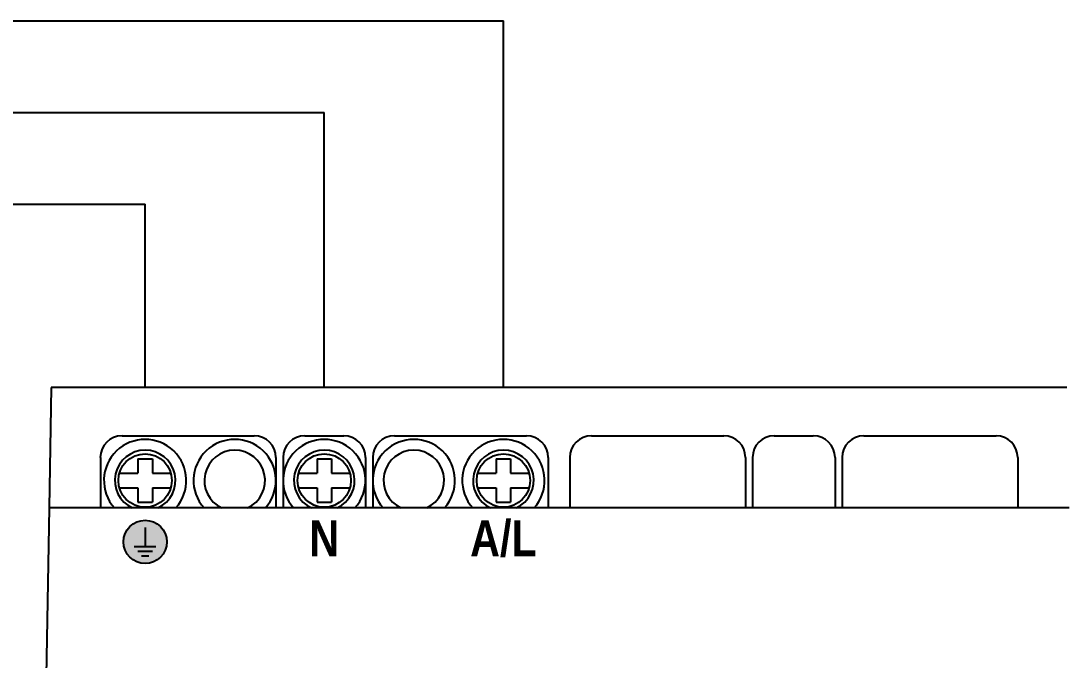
# Paper-space layout 'ARCH-D(24x36)' of a CAD drawing. Header units: inches. Extents: x 0.1 to 35.7, y 0.1 to 23.7.
# Drawn here: x 16.408 to 19.249, y 18.181 to 19.925 of the extents above; entities that cross this region are included whole.
import ezdxf
from ezdxf.enums import TextEntityAlignment as Align

# ---------------------------------------------------------------- set-up
doc = ezdxf.new("R2010")
doc.units = ezdxf.units.IN
doc.header["$MEASUREMENT"] = 0
for name, color, linetype in [('WIRE-PWR-GROUND', 3, 'Continuous'), ('WIRE-PWR-LINE', 7, 'Continuous'), ('WIRE-PWR-NEUTRAL', 8, 'Continuous')]:
    doc.layers.add(name, color=color, linetype=linetype)
doc.styles.add('CBUS-TEXT', font='ARIALNB.TTF')

# ---------------------------------------------------------------- blocks, each defined once
blk = doc.blocks.new('SLC5504xRVFCx')
h = blk.add_hatch(color=94)
h.dxf.hatch_style = 1
edge = h.paths.add_edge_path()
edge.add_arc((0.2853, 1.2519), 0.0591, 0, 360)
for p, q in [((0.0291, 1.6732), (0.0234, 1.3445)), ((2.7975, 1.6732), (0.0291, 1.6732)), ((0.2223, 1.5413), (0.5826, 1.5413)), ((0.7204, 1.5413), (0.8268, 1.5413)), ((0.9646, 1.5413), (1.3247, 1.5413)), ((1.5019, 1.5413), (1.8621, 1.5413)), ((1.9999, 1.5413), (2.1063, 1.5413)), ((2.2441, 1.5413), (2.6042, 1.5413)), ((0.1633, 1.4823), (0.1633, 1.3445)), ((0.2656, 1.4783), (0.2656, 1.439)), ((0.2656, 1.4783), (0.2656, 1.439)), ((0.2656, 1.4783), (0.305, 1.4783)), ((0.305, 1.4783), (0.305, 1.439)), ((0.6416, 1.4823), (0.6416, 1.3445)), ((0.6613, 1.4823), (0.6613, 1.3445)), ((0.7538, 1.4783), (0.7538, 1.439)), ((0.7538, 1.4783), (0.7538, 1.439)), ((0.7538, 1.4783), (0.7932, 1.4783)), ((0.7932, 1.4783), (0.7932, 1.439)), ((0.8859, 1.4823), (0.8859, 1.3445)), ((0.9055, 1.4823), (0.9055, 1.3445)), ((1.242, 1.4783), (1.242, 1.439)), ((1.242, 1.4783), (1.242, 1.439)), ((1.242, 1.4783), (1.2814, 1.4783)), ((1.2814, 1.4783), (1.2814, 1.439)), ((1.3838, 1.4823), (1.3838, 1.3445)), ((1.4428, 1.4823), (1.4428, 1.3445)), ((1.9211, 1.4823), (1.9211, 1.3445)), ((1.9408, 1.4823), (1.9408, 1.3445)), ((2.1654, 1.4823), (2.1654, 1.3445)), ((2.1851, 1.4823), (2.1851, 1.3445)), ((2.6633, 1.4823), (2.6633, 1.3445)), ((0.2152, 1.439), (0.2656, 1.439)), ((0.305, 1.439), (0.3554, 1.439)), ((0.7034, 1.439), (0.7538, 1.439)), ((0.7932, 1.439), (0.8436, 1.439)), ((1.1916, 1.439), (1.242, 1.439)), ((1.2814, 1.439), (1.3318, 1.439)), ((0.2152, 1.3996), (0.2656, 1.3996)), ((0.2656, 1.3996), (0.2656, 1.3602)), ((0.2656, 1.3996), (0.2656, 1.3602)), ((0.305, 1.3996), (0.305, 1.3602)), ((0.305, 1.3996), (0.3554, 1.3996)), ((0.7034, 1.3996), (0.7538, 1.3996)), ((0.7538, 1.3996), (0.7538, 1.3602)), ((0.7538, 1.3996), (0.7538, 1.3602)), ((0.7932, 1.3996), (0.7932, 1.3602)), ((0.7932, 1.3996), (0.8436, 1.3996)), ((1.1916, 1.3996), (1.242, 1.3996)), ((1.242, 1.3996), (1.242, 1.3602)), ((1.242, 1.3996), (1.242, 1.3602)), ((1.2814, 1.3996), (1.2814, 1.3602)), ((1.2814, 1.3996), (1.3318, 1.3996)), ((0.0234, 1.3445), (0.0154, 0.8858)), ((2.8032, 1.3445), (0.0234, 1.3445)), ((0.2656, 1.3602), (0.305, 1.3602)), ((0.7538, 1.3602), (0.7932, 1.3602)), ((1.242, 1.3602), (1.2814, 1.3602)), ((0.2853, 1.2913), (0.2853, 1.2386)), ((0.3149, 1.2386), (0.2558, 1.2386)), ((0.305, 1.2256), (0.2656, 1.2256)), ((0.2952, 1.2126), (0.2755, 1.2126))]:
    blk.add_line(p, q)
for centre, radius in [((0.2853, 1.4193), 0.0728), ((0.7735, 1.4193), 0.0728), ((1.2617, 1.4193), 0.0728), ((0.2853, 1.2519), 0.0591)]:
    blk.add_circle(centre, radius)
for centre, radius, start, end in [((0.2223, 1.4823), 0.0591, 90, 180), ((0.5826, 1.4823), 0.0591, 0, 90), ((0.7204, 1.4823), 0.0591, 90, 180), ((0.8268, 1.4823), 0.0591, 0, 90), ((0.9646, 1.4823), 0.0591, 90, 180), ((1.3247, 1.4823), 0.0591, 0, 90), ((1.5019, 1.4823), 0.0591, 90, 180), ((1.8621, 1.4823), 0.0591, 0, 90), ((1.9999, 1.4823), 0.0591, 90, 180), ((2.1063, 1.4823), 0.0591, 0, 90), ((2.2441, 1.4823), 0.0591, 90, 180), ((2.6042, 1.4823), 0.0591, 0, 90), ((0.2853, 1.4193), 0.1122, 318.1897, 221.8103), ((0.5294, 1.4193), 0.1122, 318.1897, 221.8103), ((0.7735, 1.4193), 0.1122, 318.1897, 221.8103), ((1.0176, 1.4193), 0.1122, 318.1897, 221.8103), ((1.2617, 1.4193), 0.1122, 318.1897, 221.8103), ((0.2853, 1.4193), 0.0827, 295.2088, 244.7912), ((0.5294, 1.4193), 0.0827, 295.2088, 244.7912), ((0.7735, 1.4193), 0.0827, 295.2088, 244.7912), ((1.0176, 1.4193), 0.0827, 295.2088, 244.7912), ((1.2617, 1.4193), 0.0827, 295.2088, 244.7912)]:
    blk.add_arc(centre, radius, start, end)
at = {"style": 'CBUS-TEXT'}
for s, height, p in [('N', 0.0984, (0.7735, 1.311)), ('A/L', 0.09843, (1.2617, 1.311))]:
    blk.add_text(s, height=height, dxfattribs=at).set_placement(p, align=Align.TOP_CENTER)

psp = doc.layouts.new('ARCH-D(24x36)')

# ---------------------------------------------------------------- linework, layer by layer
at = {"layer": 'WIRE-PWR-GROUND'}
for p in [(15.4617, 19.425), (16.7471, 18.925)]:
    psp.add_line(p, (16.7471, 19.425), dxfattribs=at)
at = {"layer": 'WIRE-PWR-LINE'}
for p in [(15.4617, 19.925), (17.7234, 18.925)]:
    psp.add_line(p, (17.7234, 19.925), dxfattribs=at)
at = {"layer": 'WIRE-PWR-NEUTRAL'}
for p in [(15.4617, 19.675), (17.2353, 18.925)]:
    psp.add_line(p, (17.2353, 19.675), dxfattribs=at)

# ---------------------------------------------------------------- block references
psp.add_blockref('SLC5504xRVFCx', (16.4617, 17.2518))

doc.saveas('drawing.dxf')
